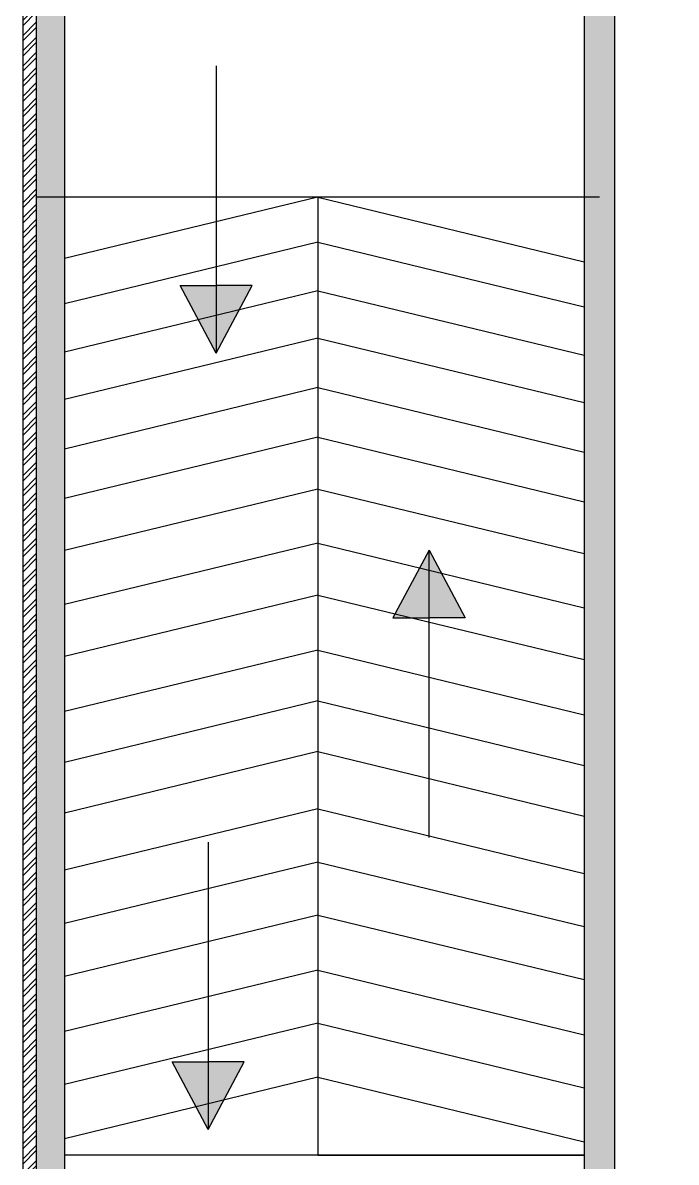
# Model space of a CAD drawing. Header units: millimetres. Extents: x 10193 to 57833, y 9963 to 44360.
# Drawn here: x 10593 to 16395, y 29019 to 39131 of the extents above; entities that cross this region are included whole.
import ezdxf

# ---------------------------------------------------------------- set-up
doc = ezdxf.new("R2010")
doc.units = ezdxf.units.MM
doc.layers.add('Стены', color=7, linetype='Continuous')

msp = doc.modelspace()

# ---------------------------------------------------------------- hatches: boundary and pattern name
at = {"layer": 'Стены'}
h = msp.add_hatch(dxfattribs=at)
h.set_pattern_fill('ANSI32', color=256, scale=10)
h.paths.add_polyline_path([(57833, 42703), (10593, 42703), (10593, 9963), (26833, 9963), (26833, 14963), (57833, 14963)])
h.paths.add_polyline_path([(10713, 42583), (57713, 42583), (57713, 15083), (26713, 15083), (26713, 10083), (10713, 10083)], flags=16)
h.paths.add_polyline_path([(10963, 42333), (57463, 42333), (57463, 15333), (26463, 15333), (26463, 10333), (10963, 10333)], flags=0)
h.paths.add_polyline_path([(57463, 42333), (10963, 42333), (10963, 10333), (26463, 10333), (26463, 15333), (57463, 15333)], flags=0)
h = msp.add_hatch(dxfattribs=at)
h.set_pattern_fill('ANSI36', color=256, scale=10)
h.paths.add_polyline_path([(57713, 42583), (10713, 42583), (10713, 10083), (26713, 10083), (26713, 15083), (57713, 15083)])
h.paths.add_polyline_path([(10963, 42333), (57463, 42333), (57463, 15333), (26463, 15333), (26463, 10333), (10963, 10333)], flags=16)
h = msp.add_hatch(dxfattribs=at)
h.set_pattern_fill('ANSI36', color=256, scale=10)
h.paths.add_polyline_path([(15848, 42333), (15713, 42333), (15578, 42333), (15578, 14948), (21848, 14948), (21848, 23083), (21713, 23083), (21578, 23083), (21578, 15218), (15848, 15218)])
at = {"layer": 'Стены', "true_color": 0x2776bb}
h = msp.add_hatch(color=152, dxfattribs=at)
h.dxf.hatch_style = 1
h.paths.add_polyline_path([(12630, 36800), (12310, 36800), (12310, 36200)])
h.paths.add_polyline_path([(12310, 36800), (11990, 36800), (12310, 36200)])
h = msp.add_hatch(color=152, dxfattribs=at)
h.dxf.hatch_style = 1
h.paths.add_polyline_path([(13880, 33850), (14200, 33850), (14200, 34450)])
h.paths.add_polyline_path([(14200, 33850), (14520, 33850), (14200, 34450)])
h = msp.add_hatch(color=152, dxfattribs=at)
h.dxf.hatch_style = 1
h.paths.add_polyline_path([(12560, 29910), (12240, 29910), (12240, 29310)])
h.paths.add_polyline_path([(12240, 29910), (11920, 29910), (12240, 29310)])

# ---------------------------------------------------------------- linework, layer by layer
at = {"layer": 'Стены'}
for p, q in [((10593, 42703), (10593, 9963)), ((10713, 42583), (10713, 10083)), ((10963, 42333), (10963, 10333)), ((15848, 42333), (15848, 15218)), ((15713, 37583), (10713, 37583))]:
    msp.add_line(p, q, dxfattribs=at)
at = {"layer": 'Стены', "color": 7}
msp.add_line((15578, 42333), (15578, 14948), dxfattribs=at)
at = {"layer": 'Стены', "color": 152, "true_color": 0x2776bb}
for p, q in [((12310, 38750), (12310, 36200)), ((12310, 36200), (11990, 36800)), ((11990, 36800), (12310, 36800)), ((12310, 36200), (12630, 36800)), ((12630, 36800), (12310, 36800)), ((14200, 34450), (13880, 33850)), ((14200, 31900), (14200, 34450)), ((14200, 34450), (14520, 33850)), ((13880, 33850), (14200, 33850)), ((14520, 33850), (14200, 33850)), ((12240, 31860), (12240, 29310)), ((12240, 29310), (11920, 29910)), ((11920, 29910), (12240, 29910)), ((12240, 29310), (12560, 29910)), ((12560, 29910), (12240, 29910))]:
    msp.add_line(p, q, dxfattribs=at)
at = {"layer": 'Стены'}
for points in [[(13213, 37583), (13213, 29083), (15578, 29083), (10963, 29083)], [(13213, 37583), (10963, 37038)], [(13213, 37583), (15578, 37010)], [(13213, 37183), (10963, 36638)], [(13213, 37183), (15578, 36610)], [(13213, 36753), (10963, 36208)], [(13213, 36753), (15578, 36180)], [(13213, 36333), (10963, 35788)], [(13213, 36333), (15578, 35760)], [(13213, 35893), (10963, 35348)], [(13213, 35893), (15578, 35320)], [(13213, 35453), (10963, 34908)], [(13213, 35453), (15578, 34880)], [(13213, 34993), (10963, 34448)], [(13213, 34993), (15578, 34420)], [(13213, 34513), (10963, 33968)], [(13213, 34513), (15578, 33940)], [(13213, 34053), (10963, 33508)], [(13213, 34053), (15578, 33480)], [(13213, 33563), (10963, 33018)], [(13213, 33563), (15578, 32990)], [(13213, 33113), (10963, 32568)], [(13213, 33113), (15578, 32540)], [(13213, 32663), (10963, 32118)], [(13213, 32663), (15578, 32090)], [(13213, 32155), (10963, 31611)], [(13213, 32155), (15578, 31583)], [(13213, 31683), (10963, 31138)], [(13213, 31683), (15578, 31110)], [(13213, 31213), (10963, 30668)], [(13213, 31213), (15578, 30640)], [(13213, 30723), (10963, 30178)], [(13213, 30723), (15578, 30150)], [(13213, 30253), (10963, 29708)], [(13213, 30253), (15578, 29680)], [(13213, 29773), (10963, 29228)], [(13213, 29773), (15578, 29200)]]:
    msp.add_lwpolyline(points, dxfattribs=at)

doc.saveas('drawing.dxf')
